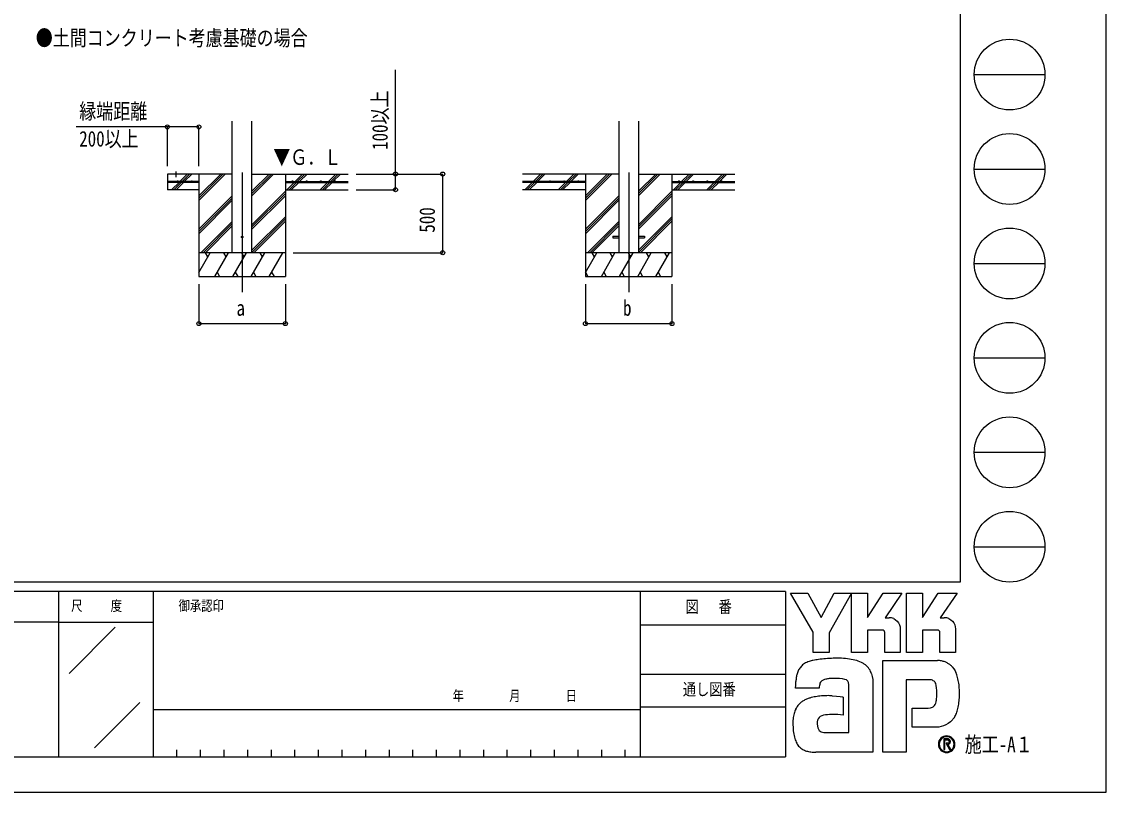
# Model space of a CAD drawing. Units: millimetres, scale not verified. Extents: x -12615 to 12615, y -8910 to 8910.
# Drawn here: x 5720 to 12615, y -8910 to -4014 of the extents above; entities that cross this region are included whole.
import ezdxf
from ezdxf.enums import TextEntityAlignment as Align

# ---------------------------------------------------------------- set-up
doc = ezdxf.new("R2010")
doc.units = ezdxf.units.MM
doc.header["$LTSCALE"] = 40
for name, color, linetype in [('0-2_USER1', 3, 'Continuous'), ('0-3_YKK_12', 2, 'Continuous'), ('0-4_YKK_13', 4, 'Continuous'), ('0-5_YKK_A1', 4, 'Continuous'), ('0-6_YKK_D', 6, 'Continuous'), ('0-7_YKK_ZWAK', 7, 'Continuous')]:
    doc.layers.add(name, color=color, linetype=linetype)
doc.styles.add('ＭＳ ゴシック', font='')
doc.styles.get('ＭＳ ゴシック').set_extended_font_data('MS Gothic')

msp = doc.modelspace()

# ---------------------------------------------------------------- linework, layer by layer
at = {"layer": '0-3_YKK_12'}
for p, q in [((7121.4, -4972.97), (7121.4, -5732.18)), ((9578.79, -4972.97), (9578.79, -5732.18))]:
    msp.add_line(p, q, dxfattribs=at)
at = {"layer": '0-4_YKK_13'}
for p, q in [((9478.79, -5377.68), (9478.79, -5386.68)), ((9478.79, -5377.68), (9516.29, -5377.68)), ((9641.29, -5377.68), (9678.79, -5377.68)), ((9678.79, -5377.68), (9678.79, -5386.68)), ((9478.79, -5386.68), (9516.29, -5386.68)), ((9641.29, -5386.68), (9678.79, -5386.68))]:
    msp.add_line(p, q, dxfattribs=at)
msp.add_circle((7121.4, -5382.18), 5, dxfattribs=at)
at = {"layer": '0-5_YKK_A1'}
for p, q in [((7058.9, -5482.18), (7058.9, -4646.83)), ((7183.9, -5482.18), (7183.9, -4646.83)), ((9516.29, -4645.83), (9516.29, -5482.18)), ((9641.29, -4645.83), (9641.29, -5482.18)), ((6846.4, -5029.68), (6646.4, -5029.68)), ((6699.92, -4965.97), (6699.92, -5000.82)), ((6725.36, -5029.68), (6772.86, -4982.18)), ((6739.5, -5029.68), (6787, -4982.18)), ((6753.65, -5029.68), (6801.15, -4982.18)), ((6846.4, -4982.18), (6846.4, -5632.18)), ((6846.4, -5149.06), (7013.28, -4982.18)), ((6846.4, -5134.92), (6999.14, -4982.18)), ((6846.4, -5120.78), (6984.99, -4982.18)), ((6846.4, -5029.68), (6846.4, -5034.68)), ((7183.9, -5119.93), (7321.65, -4982.18)), ((7183.9, -5105.79), (7307.5, -4982.18)), ((7183.9, -5091.65), (7293.36, -4982.18)), ((7183.9, -4982.18), (7796.4, -4982.18)), ((7396.4, -4982.18), (7396.4, -5632.18)), ((7396.4, -5029.68), (7796.4, -5029.68)), ((7396.4, -5029.68), (7396.4, -5034.68)), ((7457.99, -5029.68), (7505.49, -4982.18)), ((7472.14, -5029.68), (7519.64, -4982.18)), ((7486.28, -5029.68), (7533.78, -4982.18)), ((7670.13, -5029.68), (7717.63, -4982.18)), ((7684.27, -5029.68), (7731.77, -4982.18)), ((7698.41, -5029.68), (7745.91, -4982.18)), ((9516.29, -4982.18), (8903.79, -4982.18)), ((9303.79, -5029.68), (8903.79, -5029.68)), ((8970.62, -5029.68), (9018.12, -4982.18)), ((8984.76, -5029.68), (8986.43, -5028.02)), ((8989.62, -5024.83), (9032.26, -4982.18)), ((8998.9, -5029.68), (9046.4, -4982.18)), ((9182.75, -5029.68), (9230.25, -4982.18)), ((9196.89, -5029.68), (9244.39, -4982.18)), ((9211.04, -5029.68), (9258.54, -4982.18)), ((9303.79, -4982.18), (9303.79, -5632.18)), ((9303.79, -5149.06), (9470.67, -4982.18)), ((9303.79, -5134.92), (9456.53, -4982.18)), ((9303.79, -5120.78), (9442.38, -4982.18)), ((9303.79, -5029.68), (9303.79, -5034.68)), ((9641.29, -5119.93), (9779.04, -4982.18)), ((9641.29, -5105.79), (9764.89, -4982.18)), ((9641.29, -5091.65), (9750.75, -4982.18)), ((9641.29, -4982.18), (10253.79, -4982.18)), ((9853.79, -4982.18), (9853.79, -5632.18)), ((9853.79, -5029.68), (10253.79, -5029.68)), ((9853.79, -5029.68), (9853.79, -5034.68)), ((9915.38, -5029.68), (9962.88, -4982.18)), ((9929.52, -5029.68), (9977.03, -4982.18)), ((9943.67, -5029.68), (9991.17, -4982.18)), ((10127.52, -5029.68), (10175.02, -4982.18)), ((10141.66, -5029.68), (10189.16, -4982.18)), ((10155.8, -5029.68), (10203.3, -4982.18)), ((6846.4, -5034.68), (6646.4, -5034.68)), ((6846.4, -5082.18), (6646.4, -5082.18)), ((6674.26, -5080.78), (6720.36, -5034.68)), ((6687, -5082.18), (6734.5, -5034.68)), ((6701.15, -5082.18), (6748.65, -5034.68)), ((7183.9, -5303.78), (7396.4, -5091.28)), ((7396.4, -5034.68), (7796.4, -5034.68)), ((7396.4, -5082.18), (7796.4, -5082.18)), ((7405.49, -5082.18), (7452.99, -5034.68)), ((7419.64, -5082.18), (7467.14, -5034.68)), ((7433.78, -5082.18), (7481.28, -5034.68)), ((7617.63, -5082.18), (7665.13, -5034.68)), ((7631.77, -5082.18), (7679.27, -5034.68)), ((7645.91, -5082.18), (7693.41, -5034.68)), ((9303.79, -5034.68), (8903.79, -5034.68)), ((9303.79, -5082.18), (8903.79, -5082.18)), ((8918.12, -5082.18), (8965.62, -5034.68)), ((8932.26, -5082.18), (8979.76, -5034.68)), ((8946.4, -5082.18), (8993.9, -5034.68)), ((9131.65, -5080.78), (9177.75, -5034.68)), ((9144.39, -5082.18), (9191.89, -5034.68)), ((9158.53, -5082.18), (9206.04, -5034.68)), ((9641.29, -5303.78), (9853.79, -5091.28)), ((9853.79, -5034.68), (10253.79, -5034.68)), ((9853.79, -5082.18), (10253.79, -5082.18)), ((9862.88, -5082.18), (9910.38, -5034.68)), ((9877.02, -5082.18), (9924.52, -5034.68)), ((9891.17, -5082.18), (9938.67, -5034.68)), ((10075.01, -5082.18), (10122.52, -5034.68)), ((10089.16, -5082.18), (10136.66, -5034.68)), ((10103.3, -5082.18), (10150.8, -5034.68)), ((6846.4, -5332.91), (7058.9, -5120.41)), ((6846.4, -5347.05), (7058.9, -5134.55)), ((6846.4, -5361.19), (7058.9, -5148.7)), ((7183.9, -5317.92), (7396.4, -5105.42)), ((7183.9, -5332.06), (7396.4, -5119.56)), ((9303.79, -5332.91), (9516.29, -5120.41)), ((9303.79, -5347.05), (9516.29, -5134.55)), ((9303.79, -5361.19), (9516.29, -5148.7)), ((9641.29, -5317.92), (9853.79, -5105.42)), ((9641.29, -5332.06), (9853.79, -5119.56)), ((6859.26, -5482.18), (7058.9, -5282.54)), ((6873.4, -5482.18), (7058.9, -5296.68)), ((7183.9, -5465.91), (7396.4, -5253.41)), ((7183.9, -5480.05), (7396.4, -5267.55)), ((7195.91, -5482.18), (7396.4, -5281.69)), ((9316.64, -5482.18), (9516.29, -5282.54)), ((9330.79, -5482.18), (9516.29, -5296.68)), ((9641.29, -5465.91), (9853.79, -5253.41)), ((9641.29, -5480.05), (9853.79, -5267.55)), ((9653.3, -5482.18), (9853.79, -5281.69)), ((6887.54, -5482.18), (7058.9, -5310.83)), ((9344.93, -5482.18), (9516.29, -5310.83)), ((7396.4, -5482.18), (6846.4, -5482.18)), ((6846.4, -5607.63), (6918.83, -5482.18)), ((6903.82, -5508.17), (6888.82, -5482.18)), ((6947.69, -5632.18), (7034.3, -5482.18)), ((7019.3, -5508.16), (7004.3, -5482.18)), ((7063.16, -5632.18), (7149.77, -5482.18)), ((7134.76, -5508.17), (7119.76, -5482.18)), ((7178.63, -5632.18), (7265.24, -5482.18)), ((7250.24, -5508.17), (7235.23, -5482.18)), ((7294.1, -5632.18), (7380.71, -5482.18)), ((7350.71, -5482.18), (7350.71, -5482.18)), ((9853.79, -5482.18), (9303.79, -5482.18)), ((9303.79, -5607.63), (9376.21, -5482.18)), ((9361.21, -5508.17), (9346.21, -5482.18)), ((9405.08, -5632.18), (9491.68, -5482.18)), ((9476.68, -5508.16), (9461.68, -5482.18)), ((9520.55, -5632.18), (9607.15, -5482.18)), ((9592.15, -5508.17), (9577.15, -5482.18)), ((9636.02, -5632.18), (9722.62, -5482.18)), ((9707.62, -5508.17), (9692.62, -5482.18)), ((9751.49, -5632.18), (9838.09, -5482.18)), ((9823.09, -5508.16), (9808.09, -5482.18)), ((6846.4, -5632.18), (7396.4, -5632.18)), ((6962.69, -5606.2), (6977.69, -5632.18)), ((7078.16, -5606.2), (7093.16, -5632.18)), ((7193.63, -5606.2), (7208.63, -5632.18)), ((7309.1, -5606.2), (7324.1, -5632.18)), ((9303.79, -5632.18), (9853.79, -5632.18)), ((9304.61, -5606.2), (9319.61, -5632.18)), ((9420.08, -5606.2), (9435.08, -5632.18)), ((9535.55, -5606.2), (9550.55, -5632.18)), ((9651.02, -5606.2), (9666.02, -5632.18)), ((9766.49, -5606.2), (9781.49, -5632.18))]:
    msp.add_line(p, q, dxfattribs=at)
msp.add_lwpolyline([(7058.9, -4982.18), (6646.4, -4982.18), (6646.4, -5082.18)], dxfattribs=at)
for centre in [(6711.4, -5027.18), (6801.4, -5027.18), (7441.4, -5027.18), (7531.4, -5027.18), (7621.4, -5027.18), (7711.4, -5027.18), (8988.79, -5027.18), (9078.79, -5027.18), (9168.79, -5027.18), (9258.79, -5027.18), (9898.79, -5027.18), (9988.79, -5027.18), (10078.79, -5027.18), (10168.79, -5027.18)]:
    msp.add_circle(centre, 2.5, dxfattribs=at)
at = {"layer": '0-6_YKK_D'}
for p, q in [((6646.4, -4932.18), (6646.4, -4681.18)), ((6846.4, -4932.18), (6846.4, -4681.18)), ((7846.4, -4982.18), (8397.4, -4982.18)), ((7846.4, -4982.18), (8097.4, -4982.18)), ((8396.4, -5482.18), (8396.4, -4982.18)), ((7846.4, -5082.18), (8097.4, -5082.18)), ((7446.4, -5482.18), (8397.4, -5482.18)), ((6846.4, -5682.18), (6846.4, -5933.18)), ((7396.4, -5682.18), (7396.4, -5933.18)), ((9303.79, -5682.18), (9303.79, -5933.18)), ((9853.79, -5682.18), (9853.79, -5933.18)), ((6846.4, -5932.18), (7396.4, -5932.18)), ((9303.79, -5932.18), (9853.79, -5932.18))]:
    msp.add_line(p, q, dxfattribs=at)
for points in [[(8096.4, -5082.18), (8096.4, -4982.18), (8096.4, -4318.98)], [(6846.4, -4682.18), (6646.4, -4682.18), (6065.8, -4682.18)]]:
    msp.add_lwpolyline(points, dxfattribs=at)
for centre in [(6646.4, -4682.18), (6846.4, -4682.18), (8096.4, -4982.18), (8396.4, -4982.18), (8096.4, -5082.18), (8396.4, -5482.18), (6846.4, -5932.18), (7396.4, -5932.18), (9303.79, -5932.18), (9853.79, -5932.18)]:
    msp.add_circle(centre, 12.75, dxfattribs=at)
at = {"layer": '0-7_YKK_ZWAK'}
for p, q in [((11685.06, 8325), (11685.06, -7575)), ((11775.06, -4350), (12225.06, -4350)), ((11775.06, -4950), (12225.06, -4950)), ((11775.06, -5550), (12225.06, -5550)), ((11775.06, -6150), (12225.06, -6150)), ((11775.06, -6750), (12225.06, -6750)), ((11775.06, -7350), (12225.06, -7350)), ((11685.06, -7575), (-11714.94, -7575)), ((5955.06, -7635), (5955.06, -8685)), ((6555.06, -7635), (5955.06, -7635)), ((9652.56, -7635), (6555.06, -7635)), ((6555.06, -7635), (6555.06, -8685)), ((9652.56, -7635), (9652.56, -8685)), ((10575.06, -7635), (9652.56, -7635)), ((10575.06, -7635), (10575.06, -8685)), ((5955.06, -7830), (3885.06, -7830)), ((5955.06, -7830), (6555.06, -7830)), ((9652.56, -7845), (10575.06, -7845)), ((6021.31, -8154.87), (6315.11, -7861.08)), ((9652.56, -8160), (10575.06, -8160)), ((6182.02, -8627.97), (6470.68, -8339.3)), ((6555.06, -8385), (9652.56, -8385)), ((10575.06, -8370), (9652.56, -8370)), ((3885.06, -8685), (5955.06, -8685)), ((5955.06, -8685), (6555.06, -8685)), ((6555.06, -8685), (9652.56, -8685)), ((6705.06, -8640), (6705.06, -8685)), ((6855.06, -8640), (6855.06, -8685)), ((7005.06, -8640), (7005.06, -8685)), ((7155.06, -8640), (7155.06, -8685)), ((7305.06, -8640), (7305.06, -8685)), ((7455.06, -8640), (7455.06, -8685)), ((7605.06, -8640), (7605.06, -8685)), ((7755.06, -8640), (7755.06, -8685)), ((7905.06, -8640), (7905.06, -8685)), ((8055.06, -8640), (8055.06, -8685)), ((8205.06, -8640), (8205.06, -8685)), ((8355.06, -8640), (8355.06, -8685)), ((8505.06, -8640), (8505.06, -8685)), ((8655.06, -8640), (8655.06, -8685)), ((8805.06, -8640), (8805.06, -8685)), ((8955.06, -8640), (8955.06, -8685)), ((9105.06, -8640), (9105.06, -8685)), ((9255.06, -8640), (9255.06, -8685)), ((9405.06, -8640), (9405.06, -8685)), ((9555.06, -8640), (9555.06, -8685)), ((9652.56, -8685), (10575.06, -8685)), ((11600.02, -8651.94), (11600.02, -8651.94))]:
    msp.add_line(p, q, dxfattribs=at)
for points in [[(-12615, -8910), (12615, -8910), (12615, 8910), (-12615, 8910)], [(10608.06, -7644), (10718.49, -7644), (10801.41, -7800.3), (10884.12, -7644), (10994.63, -7644), (10853.01, -7895.97), (10853.01, -8022.4), (10752.29, -8022.4), (10752.29, -7892.57)]]:
    msp.add_lwpolyline(points, close=True, dxfattribs=at)
for points in [[(5955.06, -7635), (3885.06, -7635), (3885.06, -8685)], [(11191.64, -7879.83), (11096.31, -7879.83), (11096.31, -8022.29), (10994.74, -8022.29), (10994.74, -7644), (11096.31, -7644), (11096.31, -7798.75), (11196.21, -7644), (11315.52, -7644), (11208.48, -7800.64), (11212.27, -7800.64), (11216.46, -7800.64), (11220.76, -7800.64), (11224.9, -7800.64), (11228.6, -7800.64), (11231.58, -7800.64), (11233.57, -7800.64), (11234.3, -7800.64)], [(11542.53, -7879.83), (11447.31, -7879.83), (11447.31, -8022.4), (11345.69, -8022.4), (11345.69, -7644), (11447.31, -7644), (11447.31, -7798.75), (11547.1, -7644), (11666.41, -7644), (11559.37, -7800.64), (11563.2, -7800.64), (11567.41, -7800.64), (11571.71, -7800.64), (11575.84, -7800.64), (11579.52, -7800.64), (11582.49, -7800.64), (11584.47, -7800.64), (11585.19, -7800.64)], [(11263.52, -7806.64), (11275.65, -7813.57), (11285.92, -7822.6), (11294.18, -7833.36), (11300.27, -7845.45), (11304.03, -7858.49), (11305.32, -7872.11), (11305.32, -8022.65), (11206.23, -8022.65), (11206.23, -7894.23)], [(11614.45, -7806.64), (11626.61, -7813.57), (11636.92, -7822.6), (11645.22, -7833.36), (11651.35, -7845.45), (11655.14, -7858.49), (11656.44, -7872.11), (11656.44, -8022.4), (11557.12, -8022.4), (11557.12, -7894.23)], [(11486.61, -8194.52), (11343.58, -8194.52), (11343.58, -8655), (11193.69, -8655), (11193.69, -8072.37), (11542.06, -8072.37)], [(11636.14, -8113.54), (11645.92, -8125.87), (11653.24, -8137.83), (11658.35, -8148.65)], [(10814.39, -8196.93), (10807.42, -8200.86), (10801.98, -8205.65), (10797.86, -8211.25), (10794.88, -8217.59), (10792.82, -8224.59), (10791.48, -8232.21), (10790.67, -8240.37), (10790.19, -8249), (10640.23, -8249.37), (10640.67, -8228.86), (10641.5, -8205.82)], [(11123.13, -8157.5), (11127.38, -8174.71), (11129.79, -8193.13), (11130.55, -8212.76), (11130.55, -8655), (10768.66, -8655)], [(10871.84, -8296.58), (10900.22, -8298.46), (10922.53, -8300.96), (10937.13, -8303.3), (10942.36, -8304.7), (10942.36, -8419.42), (10925.77, -8417.67), (10907.57, -8416.68), (10888.94, -8416.3), (10871.06, -8416.36), (10855.1, -8416.69), (10842.25, -8417.13), (10833.68, -8417.51), (10830.56, -8417.68), (10817.59, -8420.05), (10806.4, -8423.76), (10797.01, -8428.84), (10789.4, -8435.31), (10783.58, -8443.19), (10779.55, -8452.51), (10777.31, -8463.3), (10776.86, -8475.57), (10778.29, -8489.07), (10781.15, -8500.22), (10785.28, -8509.25), (10790.48, -8516.37), (10796.58, -8521.78), (10803.4, -8525.72), (10810.76, -8528.37), (10818.48, -8529.97), (10977.79, -8529.97), (10977.79, -8235.22), (10977.83, -8229.38), (10977.53, -8223.66), (10976.78, -8218.16), (10975.5, -8212.94), (10973.59, -8208.07), (10970.96, -8203.64), (10967.51, -8199.72), (10963.16, -8196.37)], [(10963.16, -8196.37), (10953.82, -8192.71), (10938.88, -8189.6), (10919.82, -8187.31), (10898.12, -8186.08), (10875.25, -8186.18), (10852.69, -8187.85)], [(11537.48, -8282.99), (11537.29, -8263.9), (11536.38, -8246.69), (11534.23, -8231.59), (11530.31, -8218.78)], [(11623.69, -8462.91), (11609.85, -8473.67), (11595.43, -8482.13), (11580.55, -8488.44), (11565.3, -8492.76), (11549.8, -8495.23), (11534.16, -8496.03), (11380.08, -8496.03), (11380.08, -8374.99), (11466.96, -8374.99), (11482.98, -8374.77), (11497.07, -8373.4), (11509.16, -8369.86)], [(11623.82, -8587.79), (11623.75, -8586.03), (11623.53, -8584.34), (11623.16, -8582.71), (11622.66, -8581.16), (11622.01, -8579.69), (11621.22, -8578.31), (11620.3, -8577.02), (11619.24, -8575.84), (11617.85, -8574.61), (11616.31, -8573.54), (11614.62, -8572.63), (11612.79, -8571.88), (11610.84, -8571.29), (11608.75, -8570.87), (11606.55, -8570.61), (11604.23, -8570.53), (11581.5, -8570.53), (11581.5, -8637.42), (11588.37, -8637.42), (11588.37, -8577.35), (11604.23, -8577.35), (11605.87, -8577.41), (11607.41, -8577.57), (11608.85, -8577.83), (11610.19, -8578.2), (11611.42, -8578.67), (11612.53, -8579.24), (11613.52, -8579.9), (11614.4, -8580.67)], [(11617.08, -8587.79), (11616.66, -8591.01), (11615.51, -8593.54), (11613.78, -8595.47), (11611.64, -8596.87), (11609.23, -8597.83), (11606.71, -8598.42), (11604.25, -8598.72), (11601.99, -8598.8), (11596.03, -8598.8), (11599.04, -8603.91), (11618.68, -8637.65), (11626.54, -8637.65), (11607.6, -8605.17), (11609.37, -8604.82), (11611.07, -8604.37), (11612.67, -8603.83), (11614.19, -8603.2), (11615.6, -8602.47), (11616.92, -8601.65), (11618.14, -8600.73), (11619.24, -8599.73)]]:
    msp.add_lwpolyline(points, dxfattribs=at)
for centre in [(12000.06, -4350), (12000.06, -4950), (12000.06, -5550), (12000.06, -6150), (12000.06, -6750), (12000.06, -7350)]:
    msp.add_circle(centre, 225, dxfattribs=at)
for centre, radius, start, end in [((11234.45, -7875.57), 74.93, 78.26798, 90.11215), ((11235.52, -7870.11), 69.37, 66.19963, 78.22058), ((11585.34, -7875.7), 75.07, 78.27851, 90.10826), ((11586.37, -7870.44), 69.7, 66.2483, 78.23226), ((11192.17, -7893.88), 14.06, 358.57817, 92.1683), ((11543.13, -7893.81), 14, 358.29941, 92.43455), ((10866.16, -8648.45), 587.69, 97.86054, 101.37938), ((10901.03, -8890.74), 832.48, 94.90201, 97.9576), ((10903.41, -8910.14), 852, 91.6169, 94.94971), ((10900.11, -8772.18), 714.01, 87.51794, 91.66439), ((10909.38, -8573.33), 514.94, 81.92631, 87.59083), ((10936.76, -8385.69), 325.32, 73.67137, 82.05943), ((10774.82, -8193.86), 130.74, 152.2125, 163.4865), ((10754.81, -8183.52), 108.22, 138.03852, 152.12015), ((10754.79, -8184.02), 108.55, 122.60463, 137.83438), ((10769.15, -8207.24), 135.84, 108.37421, 122.42809), ((10791.88, -8288.08), 219.75, 100.93159, 107.35499), ((10977.38, -8249.75), 183.45, 60.60528, 73.9085), ((10994.01, -8216.59), 146.41, 52.17347, 59.90542), ((11008.88, -8197.34), 122.08, 43.55042, 52.14561), ((11017.07, -8189.43), 110.69, 34.48659, 43.50182), ((11017.13, -8189.26), 110.55, 25.58915, 34.43128), ((11536.36, -8232.64), 160.37, 78.73198, 87.96551), ((11541.07, -8208.59), 135.87, 69.03034, 78.69541), ((11545.45, -8196.9), 123.38, 59.39484, 68.9885), ((11547.48, -8193.34), 119.28, 50.3012, 59.3616), ((11546.74, -8194.18), 120.4, 42.05209, 50.28551), ((10913.41, -8221.38), 272.36, 171.55622, 176.72493), ((10821.12, -8207.6), 179.04, 163.48385, 171.57982), ((10853.97, -8290.89), 101.95, 102.4979, 112.84632), ((10873.7, -8375.98), 189.3, 96.37207, 102.75341), ((11007.29, -8193.87), 121.41, 17.43089, 25.54591), ((11487.42, -8268.03), 73.52, 77.94572, 90.63794), ((11493.81, -8238.05), 42.86, 60.20991, 77.92418), ((11497.96, -8230.26), 34.04, 39.8078, 59.75378), ((11487.28, -8228.44), 188.76, 14.76267, 25.00486), ((11371.51, -8259.99), 308.76, 7.9139, 14.95041), ((11492.14, -8234.71), 41.37, 22.65544, 39.38165), ((11255.87, -8276.8), 425.61, 2.54376, 8.01251), ((11189.59, -8280.29), 491.98, 357.76419, 2.60674), ((10750.42, -8434.88), 122.29, 130.60221, 141.94427), ((10757.63, -8443.54), 133.55, 120.60724, 130.53081), ((10771.85, -8467.72), 161.6, 112.58838, 120.58162), ((10790.98, -8513.7), 211.4, 106.61303, 112.59024), ((10821.07, -8614.84), 316.93, 99.87193, 106.59825), ((10837.93, -8709.82), 413.39, 94.78469, 99.91711), ((10846.14, -8804.31), 508.24, 90.80099, 94.81812), ((10847.39, -8874.68), 578.61, 87.57779, 90.82714), ((11460.15, -8319.42), 74.48, 334.00676, 347.34989), ((11377.49, -8300.27), 159.33, 347.14308, 355.40008), ((11196.61, -8284.73), 340.88, 355.2339, 0.29193), ((11307.45, -8294.38), 373.25, 347.15166, 352.97565), ((11208.51, -8281.51), 473.02, 352.8937, 357.82206), ((10826.95, -8462.09), 204.02, 164.97537, 174.56739), ((10777.37, -8448.87), 152.71, 153.89178, 164.94341), ((10754.78, -8438.01), 127.65, 142.04688, 153.80771), ((11495.16, -8338.28), 34.54, 293.91672, 314.09376), ((11490.45, -8334.13), 40.8, 314.78099, 333.92928), ((11551.08, -8368.28), 118.04, 326.23251, 339.61931), ((11440.22, -8325.35), 236.92, 339.22498, 347.31457), ((10914.4, -8470.46), 291.87, 174.55588, 182.47272), ((11523.69, -8350.16), 150.71, 311.57033, 318.66243), ((11506.24, -8334.86), 173.92, 318.67367, 325.29112), ((11077.49, -8467.89), 454.94, 181.90948, 187.89042), ((10886.08, -8494.82), 261.65, 187.80471, 196.36971), ((10785.01, -8524.67), 156.26, 196.3102, 208.20993), ((10741.01, -8548.09), 106.41, 208.29777, 223.35561), ((11599.78, -8604.63), 52.6, 179.86065, 225.14399), ((11600.11, -8604.57), 52.92, 90.09157, 179.92363), ((11599.77, -8604.4), 47.06, 134.8007, 180.12175), ((11599.58, -8604.7), 46.87, 179.75513, 225.29722), ((11599.91, -8604.13), 46.97, 89.86602, 135.149), ((11600.1, -8604.47), 52.82, 44.93442, 90.08536), ((11600.12, -8604.49), 47.33, 45.03108, 90.11509), ((11599.95, -8604.42), 47.52, 270.09072, 359.90926), ((11607.02, -8587.51), 10.06, 358.3894, 42.86139), ((11607.22, -8588.27), 16.6, 316.37674, 1.6565), ((11600.15, -8604.5), 47.31, 0.00643, 45.07115), ((11600.52, -8604.31), 52.41, 359.78949, 45.13288), ((11600.39, -8604.71), 52.54, 314.92572, 0.23508), ((10731.08, -8556.83), 93.2, 223.64205, 239.63663), ((10739.32, -8541.84), 110.3, 239.8785, 253.65355), ((10754.4, -8490.03), 164.26, 253.69102, 263.74909), ((10767.18, -8376.29), 278.71, 263.68487, 270.30455), ((11600.03, -8604.63), 52.77, 224.94536, 269.98445), ((11599.93, -8605.12), 46.82, 224.62822, 270.10973), ((11600.03, -8604.37), 53.04, 269.98802, 314.93777)]:
    msp.add_arc(centre, radius, start, end, dxfattribs=at)

# ---------------------------------------------------------------- texts
at = {"layer": '0-2_USER1', "style": 'ＭＳ ゴシック', "width": 0.8}
msp.add_text('●土間コンクリート考慮基礎の場合', height=98.97, dxfattribs=at).set_placement((5809.57, -4196.36), align=Align.BOTTOM_LEFT)
at = {"layer": '0-5_YKK_A1', "style": 'ＭＳ ゴシック', "width": 0.8}
msp.add_text('▼Ｇ．Ｌ', height=98.97, dxfattribs=at).set_placement((7319.6, -4953.73), align=Align.BOTTOM_LEFT)
at = {"layer": '0-6_YKK_D', "style": 'ＭＳ ゴシック', "width": 0.8}
for s, p in [('100以上', (8076.4, -4828.58)), ('500', (8376.4, -5354.58))]:
    msp.add_text(s, height=98.97, rotation=90, dxfattribs=at).set_placement(p, align=Align.BOTTOM_LEFT)
for s, p in [('縁端距離', (6085.8, -4662.18)), ('200以上', (6085.8, -4837.18)), ('b', (9542.79, -5912.18)), ('a', (7085.4, -5912.18))]:
    msp.add_text(s, height=98.97, dxfattribs=at).set_placement(p, align=Align.BOTTOM_LEFT)
at = {"layer": '0-7_YKK_ZWAK', "style": 'ＭＳ ゴシック', "width": 0.8}
for s, height, p in [('尺     度', 65.98, (6034.26, -7777.5)), ('御承認印', 65.98, (6717.41, -7777.5)), ('図\u3000 番', 76.98, (9940.21, -7792.5)), ('年        月        日', 65.98, (8459.72, -8349.64)), ('通し図番', 76.98, (9923.41, -8317.5)), ('施工-A１', 98.97, (11715.06, -8685))]:
    msp.add_text(s, height=height, dxfattribs=at).set_placement(p, align=Align.BOTTOM_LEFT)

doc.saveas('drawing.dxf')
